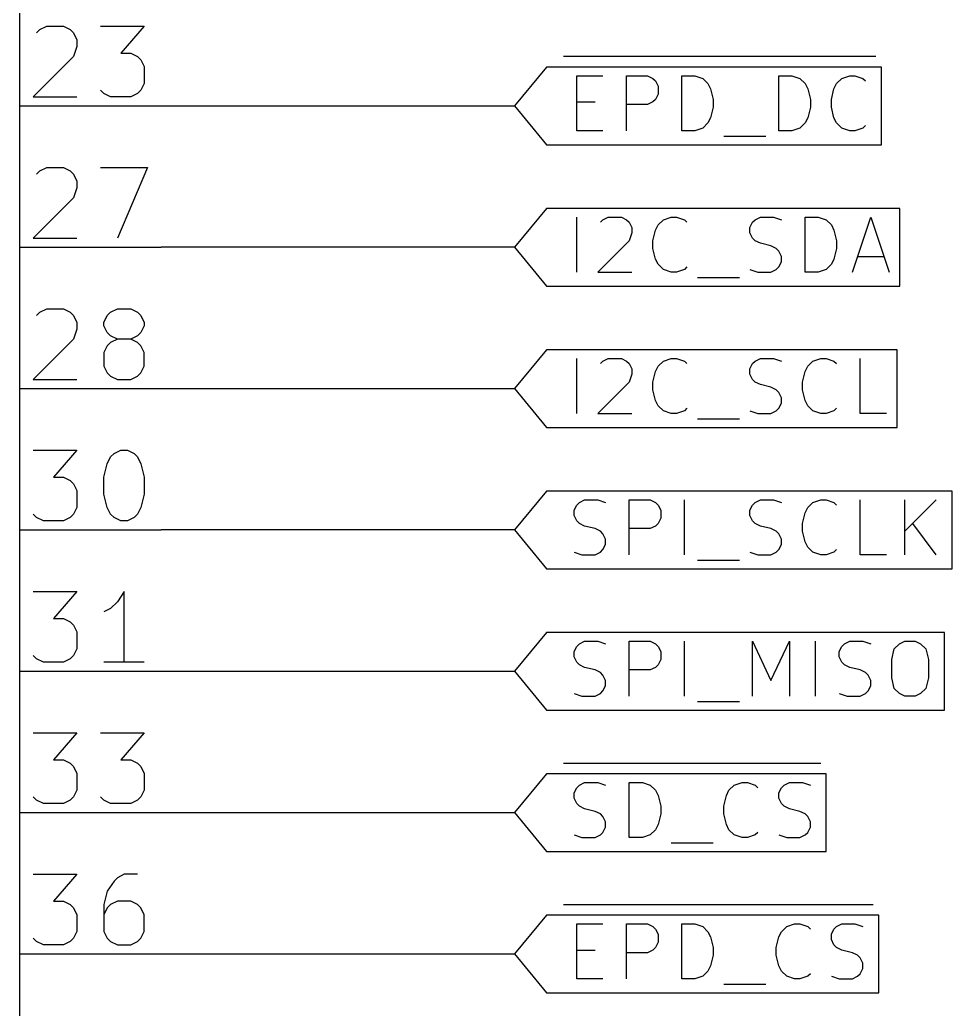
# Model space of a CAD drawing. Extents: x 0.4 to 16.1, y -11.3 to -0.4.
# Drawn here: x 7.75 to 8.41, y -9.439 to -8.739 of the extents above; entities that cross this region are included whole.
import ezdxf

# ---------------------------------------------------------------- set-up
doc = ezdxf.new("R2010")
doc.units = 0
doc.header["$MEASUREMENT"] = 0
for name, color, linetype in [('GREEN2', 3, 'CONTINUOUS'), ('LYELLOW', 51, 'CONTINUOUS'), ('RED2', 1, 'CONTINUOUS')]:
    doc.layers.add(name, color=color, linetype=linetype)

msp = doc.modelspace()

# ---------------------------------------------------------------- linework, layer by layer
at = {"layer": 'GREEN2', "linetype": 'CONTINUOUS'}
for p, q in [((7.85, -8.8), (8.1, -8.8)), ((8.1, -8.9), (7.85, -8.9)), ((7.85, -9), (8.1, -9)), ((8.1, -9.1), (7.85, -9.1)), ((7.85, -9.2), (8.1, -9.2)), ((7.85, -9.3), (8.1, -9.3)), ((7.85, -9.4), (8.1, -9.4))]:
    msp.add_line(p, q, dxfattribs=at)
at = {"layer": 'LYELLOW', "linetype": 'CONTINUOUS'}
msp.add_line((7.75, -10.5), (7.75, -7.2), dxfattribs=at)
at = {"layer": 'RED2', "linetype": 'CONTINUOUS'}
for p, q in [((7.75, -10.5), (7.75, -7.2)), ((7.75, -10.5), (7.75, -7.2)), ((7.7619, -8.74837), (7.76428, -8.746)), ((7.76428, -8.746), (7.76905, -8.74361)), ((7.76905, -8.74361), (7.78095, -8.74361)), ((7.78095, -8.74361), (7.78571, -8.746)), ((7.78571, -8.746), (7.78809, -8.74837)), ((7.78809, -8.74837), (7.79047, -8.75314)), ((7.80714, -8.74361), (7.83809, -8.74361)), ((7.83809, -8.74361), (7.82143, -8.76266)), ((7.79047, -8.75314), (7.79047, -8.7579)), ((7.79047, -8.7579), (7.78809, -8.76504)), ((7.82143, -8.76266), (7.82857, -8.76266)), ((7.82857, -8.76266), (7.83333, -8.76504)), ((7.78809, -8.76504), (7.75952, -8.79361)), ((7.83333, -8.76504), (7.83571, -8.76742)), ((7.83571, -8.76742), (7.83809, -8.77219)), ((8.1348, -8.7649), (8.17009, -8.7649)), ((8.17009, -8.7649), (8.20909, -8.7649)), ((8.20909, -8.7649), (8.24809, -8.7649)), ((8.24809, -8.7649), (8.2778, -8.7649)), ((8.2778, -8.7649), (8.3168, -8.7649)), ((8.3168, -8.7649), (8.3558, -8.7649)), ((7.83809, -8.77219), (7.83809, -8.78409)), ((8.12262, -8.7725), (8.1, -8.8)), ((8.35961, -8.7725), (8.12262, -8.7725)), ((8.35961, -8.8), (8.35961, -8.7725)), ((7.83809, -8.78409), (7.83571, -8.78885)), ((8.14409, -8.81764), (8.14409, -8.77864)), ((8.14409, -8.77864), (8.16266, -8.77864)), ((8.17937, -8.81764), (8.17937, -8.77864)), ((8.17937, -8.77864), (8.19423, -8.77864)), ((8.19423, -8.77864), (8.19794, -8.7805)), ((8.19794, -8.7805), (8.1998, -8.78235)), ((8.1998, -8.78235), (8.20166, -8.78607)), ((8.21837, -8.81764), (8.21837, -8.77864)), ((8.21837, -8.77864), (8.22766, -8.77864)), ((8.22766, -8.77864), (8.23323, -8.7805)), ((8.23323, -8.7805), (8.23694, -8.78421)), ((8.23694, -8.78421), (8.2388, -8.78793)), ((8.28709, -8.81764), (8.28709, -8.77864)), ((8.28709, -8.77864), (8.29637, -8.77864)), ((8.29637, -8.77864), (8.30194, -8.7805)), ((8.30194, -8.7805), (8.30566, -8.78421)), ((8.30566, -8.78421), (8.30752, -8.78793)), ((8.32609, -8.78793), (8.32794, -8.78421)), ((8.32794, -8.78421), (8.33166, -8.7805)), ((8.33166, -8.7805), (8.33723, -8.77864)), ((8.33723, -8.77864), (8.34094, -8.77864)), ((8.34094, -8.77864), (8.34652, -8.7805)), ((8.34652, -8.7805), (8.34837, -8.78235)), ((7.80952, -8.79123), (7.80714, -8.78885)), ((7.81428, -8.79361), (7.80952, -8.79123)), ((7.83333, -8.79123), (7.82857, -8.79361)), ((7.83571, -8.78885), (7.83333, -8.79123)), ((8.20166, -8.79164), (8.1998, -8.79535)), ((8.20166, -8.78607), (8.20166, -8.79164)), ((8.2388, -8.78793), (8.24066, -8.79535)), ((8.30752, -8.78793), (8.30937, -8.79535)), ((8.32423, -8.79535), (8.32609, -8.78793)), ((7.75952, -8.79361), (7.79047, -8.79361)), ((7.82857, -8.79361), (7.81428, -8.79361)), ((8.14409, -8.79721), (8.15709, -8.79721)), ((8.19794, -8.79721), (8.19423, -8.79907)), ((8.1998, -8.79535), (8.19794, -8.79721)), ((8.24066, -8.79535), (8.24066, -8.80093)), ((8.30937, -8.79535), (8.30937, -8.80093)), ((8.32423, -8.80093), (8.32423, -8.79535)), ((7.75, -8.8), (7.85, -8.8)), ((8.1, -8.8), (8.12262, -8.8275)), ((8.19423, -8.79907), (8.17937, -8.79907)), ((8.24066, -8.80093), (8.2388, -8.80835)), ((8.30937, -8.80093), (8.30752, -8.80835)), ((8.32609, -8.80835), (8.32423, -8.80093)), ((8.35961, -8.8275), (8.35961, -8.8)), ((8.23694, -8.81207), (8.23323, -8.81578)), ((8.2388, -8.80835), (8.23694, -8.81207)), ((8.30566, -8.81207), (8.30194, -8.81578)), ((8.30752, -8.80835), (8.30566, -8.81207)), ((8.32794, -8.81207), (8.32609, -8.80835)), ((8.33166, -8.81578), (8.32794, -8.81207)), ((8.16266, -8.81764), (8.14409, -8.81764)), ((8.22766, -8.81764), (8.21837, -8.81764)), ((8.23323, -8.81578), (8.22766, -8.81764)), ((8.29637, -8.81764), (8.28709, -8.81764)), ((8.30194, -8.81578), (8.29637, -8.81764)), ((8.33723, -8.81764), (8.33166, -8.81578)), ((8.34094, -8.81764), (8.33723, -8.81764)), ((8.34652, -8.81578), (8.34094, -8.81764)), ((8.34837, -8.81393), (8.34652, -8.81578)), ((8.24809, -8.82135), (8.2778, -8.82135)), ((8.12262, -8.8275), (8.35961, -8.8275)), ((7.7619, -8.84837), (7.76428, -8.846)), ((7.76428, -8.846), (7.76905, -8.84361)), ((7.76905, -8.84361), (7.78095, -8.84361)), ((7.78095, -8.84361), (7.78571, -8.846)), ((7.78571, -8.846), (7.78809, -8.84837)), ((7.80714, -8.84361), (7.84047, -8.84361)), ((7.84047, -8.84361), (7.81905, -8.89361)), ((7.78809, -8.84837), (7.79047, -8.85314)), ((7.79047, -8.85314), (7.79047, -8.8579)), ((7.79047, -8.8579), (7.78809, -8.86504)), ((7.78809, -8.86504), (7.75952, -8.89361)), ((8.12262, -8.8725), (8.1, -8.9)), ((8.37261, -8.8725), (8.12262, -8.8725)), ((8.37261, -8.9), (8.37261, -8.8725)), ((8.14409, -8.91764), (8.14409, -8.87864)), ((8.1608, -8.88235), (8.16266, -8.8805)), ((8.16266, -8.8805), (8.16637, -8.87864)), ((8.16637, -8.87864), (8.17566, -8.87864)), ((8.17566, -8.87864), (8.17937, -8.8805)), ((8.17937, -8.8805), (8.18123, -8.88235)), ((8.18123, -8.88235), (8.18309, -8.88607)), ((8.20166, -8.88421), (8.20537, -8.8805)), ((8.20537, -8.8805), (8.21094, -8.87864)), ((8.21094, -8.87864), (8.21466, -8.87864)), ((8.21466, -8.87864), (8.22023, -8.8805)), ((8.22023, -8.8805), (8.22209, -8.88235)), ((8.26666, -8.88607), (8.26852, -8.88235)), ((8.26852, -8.88235), (8.27037, -8.8805)), ((8.27037, -8.8805), (8.27409, -8.87864)), ((8.27409, -8.87864), (8.28337, -8.87864)), ((8.28337, -8.87864), (8.28894, -8.8805)), ((8.30566, -8.91764), (8.30566, -8.87864)), ((8.30566, -8.87864), (8.31494, -8.87864)), ((8.31494, -8.87864), (8.32052, -8.8805)), ((8.32052, -8.8805), (8.32423, -8.88421)), ((8.33909, -8.91764), (8.35209, -8.87864)), ((8.35209, -8.87864), (8.36509, -8.91764)), ((8.18309, -8.88978), (8.18123, -8.89535)), ((8.18309, -8.88607), (8.18309, -8.88978)), ((8.19794, -8.89535), (8.1998, -8.88793)), ((8.1998, -8.88793), (8.20166, -8.88421)), ((8.26666, -8.88978), (8.26666, -8.88607)), ((8.26852, -8.8935), (8.26666, -8.88978)), ((8.32423, -8.88421), (8.32609, -8.88793)), ((8.32609, -8.88793), (8.32794, -8.89535)), ((7.75952, -8.89361), (7.79047, -8.89361)), ((8.18123, -8.89535), (8.15894, -8.91764)), ((8.19794, -8.90093), (8.19794, -8.89535)), ((8.27037, -8.89535), (8.26852, -8.8935)), ((8.27409, -8.89721), (8.27037, -8.89535)), ((8.32794, -8.89535), (8.32794, -8.90093)), ((7.75, -8.9), (7.85, -8.9)), ((8.1, -8.9), (8.12262, -8.9275)), ((8.1998, -8.90835), (8.19794, -8.90093)), ((8.28152, -8.89907), (8.27409, -8.89721)), ((8.28523, -8.90093), (8.28152, -8.89907)), ((8.28709, -8.90278), (8.28523, -8.90093)), ((8.28894, -8.9065), (8.28709, -8.90278)), ((8.32794, -8.90093), (8.32609, -8.90835)), ((8.37261, -8.9275), (8.37261, -8.9)), ((8.20166, -8.91207), (8.1998, -8.90835)), ((8.28709, -8.91393), (8.28894, -8.91021)), ((8.28894, -8.91021), (8.28894, -8.9065)), ((8.32609, -8.90835), (8.32423, -8.91207)), ((8.3428, -8.9065), (8.36137, -8.9065)), ((8.15894, -8.91764), (8.18309, -8.91764)), ((8.20537, -8.91578), (8.20166, -8.91207)), ((8.21094, -8.91764), (8.20537, -8.91578)), ((8.21466, -8.91764), (8.21094, -8.91764)), ((8.22023, -8.91578), (8.21466, -8.91764)), ((8.22209, -8.91393), (8.22023, -8.91578)), ((8.26666, -8.91578), (8.27223, -8.91764)), ((8.27223, -8.91764), (8.28152, -8.91764)), ((8.28152, -8.91764), (8.28523, -8.91578)), ((8.28523, -8.91578), (8.28709, -8.91393)), ((8.31494, -8.91764), (8.30566, -8.91764)), ((8.32052, -8.91578), (8.31494, -8.91764)), ((8.32423, -8.91207), (8.32052, -8.91578)), ((8.22952, -8.92135), (8.25923, -8.92135)), ((8.12262, -8.9275), (8.37261, -8.9275)), ((7.76428, -8.946), (7.76905, -8.94361)), ((7.76905, -8.94361), (7.78095, -8.94361)), ((7.78095, -8.94361), (7.78571, -8.946)), ((7.81428, -8.946), (7.81905, -8.94361)), ((7.81905, -8.94361), (7.82857, -8.94361)), ((7.82857, -8.94361), (7.83333, -8.946)), ((7.7619, -8.94837), (7.76428, -8.946)), ((7.78571, -8.946), (7.78809, -8.94837)), ((7.78809, -8.94837), (7.79047, -8.95314)), ((7.80952, -8.95314), (7.8119, -8.94837)), ((7.8119, -8.94837), (7.81428, -8.946)), ((7.83333, -8.946), (7.83571, -8.94837)), ((7.83571, -8.94837), (7.83809, -8.95314)), ((7.79047, -8.9579), (7.78809, -8.96504)), ((7.79047, -8.95314), (7.79047, -8.9579)), ((7.80952, -8.95552), (7.80952, -8.95314)), ((7.8119, -8.96028), (7.80952, -8.95552)), ((7.83809, -8.95552), (7.83571, -8.96028)), ((7.83809, -8.95314), (7.83809, -8.95552)), ((7.78809, -8.96504), (7.75952, -8.99361)), ((7.81428, -8.96266), (7.8119, -8.96028)), ((7.81905, -8.96504), (7.81428, -8.96266)), ((7.81905, -8.96504), (7.81428, -8.96742)), ((7.82857, -8.96504), (7.81905, -8.96504)), ((7.83333, -8.96266), (7.82857, -8.96504)), ((7.83333, -8.96742), (7.82857, -8.96504)), ((7.83571, -8.96028), (7.83333, -8.96266)), ((7.8119, -8.9698), (7.80952, -8.97457)), ((7.81428, -8.96742), (7.8119, -8.9698)), ((7.83571, -8.9698), (7.83333, -8.96742)), ((7.83809, -8.97457), (7.83571, -8.9698)), ((8.12262, -8.9725), (8.1, -9)), ((8.37076, -8.9725), (8.12262, -8.9725)), ((8.37076, -9), (8.37076, -8.9725)), ((7.80952, -8.97457), (7.80952, -8.98409)), ((7.83809, -8.98409), (7.83809, -8.97457)), ((8.14409, -9.01764), (8.14409, -8.97864)), ((8.1608, -8.98235), (8.16266, -8.9805)), ((8.16266, -8.9805), (8.16637, -8.97864)), ((8.16637, -8.97864), (8.17566, -8.97864)), ((8.17566, -8.97864), (8.17937, -8.9805)), ((8.17937, -8.9805), (8.18123, -8.98235)), ((8.20166, -8.98421), (8.20537, -8.9805)), ((8.20537, -8.9805), (8.21094, -8.97864)), ((8.21094, -8.97864), (8.21466, -8.97864)), ((8.21466, -8.97864), (8.22023, -8.9805)), ((8.22023, -8.9805), (8.22209, -8.98235)), ((8.26852, -8.98235), (8.27037, -8.9805)), ((8.27037, -8.9805), (8.27409, -8.97864)), ((8.27409, -8.97864), (8.28337, -8.97864)), ((8.28337, -8.97864), (8.28894, -8.9805)), ((8.30752, -8.98421), (8.31123, -8.9805)), ((8.31123, -8.9805), (8.3168, -8.97864)), ((8.3168, -8.97864), (8.32052, -8.97864)), ((8.32052, -8.97864), (8.32609, -8.9805)), ((8.32609, -8.9805), (8.32794, -8.98235)), ((8.34466, -9.01764), (8.34466, -8.97864)), ((7.80952, -8.98409), (7.8119, -8.98885)), ((7.83571, -8.98885), (7.83809, -8.98409)), ((8.18123, -8.98235), (8.18309, -8.98607)), ((8.18309, -8.98607), (8.18309, -8.98978)), ((8.19794, -8.99535), (8.1998, -8.98793)), ((8.1998, -8.98793), (8.20166, -8.98421)), ((8.26666, -8.98607), (8.26852, -8.98235)), ((8.26666, -8.98978), (8.26666, -8.98607)), ((8.3038, -8.99535), (8.30566, -8.98793)), ((8.30566, -8.98793), (8.30752, -8.98421)), ((7.75952, -8.99361), (7.79047, -8.99361)), ((7.8119, -8.98885), (7.81428, -8.99123)), ((7.81428, -8.99123), (7.81905, -8.99361)), ((7.81905, -8.99361), (7.82857, -8.99361)), ((7.82857, -8.99361), (7.83333, -8.99123)), ((7.83333, -8.99123), (7.83571, -8.98885)), ((8.18309, -8.98978), (8.18123, -8.99535)), ((8.26852, -8.9935), (8.26666, -8.98978)), ((8.27037, -8.99535), (8.26852, -8.9935)), ((7.75, -9), (7.85, -9)), ((8.1, -9), (8.12262, -9.0275)), ((8.18123, -8.99535), (8.15894, -9.01764)), ((8.19794, -9.00093), (8.19794, -8.99535)), ((8.1998, -9.00835), (8.19794, -9.00093)), ((8.27409, -8.99721), (8.27037, -8.99535)), ((8.28152, -8.99907), (8.27409, -8.99721)), ((8.28523, -9.00093), (8.28152, -8.99907)), ((8.28709, -9.00278), (8.28523, -9.00093)), ((8.3038, -9.00093), (8.3038, -8.99535)), ((8.30566, -9.00835), (8.3038, -9.00093)), ((8.37076, -9.0275), (8.37076, -9)), ((8.20166, -9.01207), (8.1998, -9.00835)), ((8.28894, -9.0065), (8.28709, -9.00278)), ((8.28894, -9.01021), (8.28894, -9.0065)), ((8.30752, -9.01207), (8.30566, -9.00835)), ((8.20537, -9.01578), (8.20166, -9.01207)), ((8.21094, -9.01764), (8.20537, -9.01578)), ((8.22023, -9.01578), (8.21466, -9.01764)), ((8.22209, -9.01393), (8.22023, -9.01578)), ((8.26666, -9.01578), (8.27223, -9.01764)), ((8.28152, -9.01764), (8.28523, -9.01578)), ((8.28523, -9.01578), (8.28709, -9.01393)), ((8.28709, -9.01393), (8.28894, -9.01021)), ((8.31123, -9.01578), (8.30752, -9.01207)), ((8.3168, -9.01764), (8.31123, -9.01578)), ((8.32609, -9.01578), (8.32052, -9.01764)), ((8.32794, -9.01393), (8.32609, -9.01578)), ((8.15894, -9.01764), (8.18309, -9.01764)), ((8.21466, -9.01764), (8.21094, -9.01764)), ((8.22952, -9.02135), (8.25923, -9.02135)), ((8.27223, -9.01764), (8.28152, -9.01764)), ((8.32052, -9.01764), (8.3168, -9.01764)), ((8.36323, -9.01764), (8.34466, -9.01764)), ((8.12262, -9.0275), (8.37076, -9.0275)), ((7.75952, -9.04361), (7.79047, -9.04361)), ((7.79047, -9.04361), (7.77381, -9.06266)), ((7.81667, -9.046), (7.82143, -9.04361)), ((7.82143, -9.04361), (7.82619, -9.04361)), ((7.82619, -9.04361), (7.83095, -9.046)), ((7.8119, -9.05314), (7.81428, -9.04837)), ((7.81428, -9.04837), (7.81667, -9.046)), ((7.83095, -9.046), (7.83333, -9.04837)), ((7.83333, -9.04837), (7.83571, -9.05314)), ((7.80952, -9.06266), (7.8119, -9.05314)), ((7.83571, -9.05314), (7.83809, -9.06266)), ((7.77381, -9.06266), (7.78095, -9.06266)), ((7.78095, -9.06266), (7.78571, -9.06504)), ((7.80952, -9.07457), (7.80952, -9.06266)), ((7.83809, -9.06266), (7.83809, -9.07457)), ((7.78571, -9.06504), (7.78809, -9.06742)), ((7.78809, -9.06742), (7.79047, -9.07219)), ((7.79047, -9.07219), (7.79047, -9.08409)), ((7.8119, -9.08409), (7.80952, -9.07457)), ((7.83809, -9.07457), (7.83571, -9.08409)), ((8.12262, -9.0725), (8.1, -9.1)), ((8.40976, -9.0725), (8.12262, -9.0725)), ((8.14594, -9.0805), (8.14966, -9.07864)), ((8.14966, -9.07864), (8.15894, -9.07864)), ((8.15894, -9.07864), (8.16452, -9.0805)), ((8.18123, -9.11764), (8.18123, -9.07864)), ((8.18123, -9.07864), (8.19609, -9.07864)), ((8.19609, -9.07864), (8.1998, -9.0805)), ((8.22023, -9.11764), (8.22023, -9.07864)), ((8.27037, -9.0805), (8.27409, -9.07864)), ((8.27409, -9.07864), (8.28337, -9.07864)), ((8.28337, -9.07864), (8.28894, -9.0805)), ((8.31123, -9.0805), (8.3168, -9.07864)), ((8.3168, -9.07864), (8.32052, -9.07864)), ((8.32052, -9.07864), (8.32609, -9.0805)), ((8.34466, -9.11764), (8.34466, -9.07864)), ((8.37623, -9.11764), (8.37623, -9.07864)), ((8.39852, -9.07864), (8.37623, -9.10093)), ((8.40976, -9.1), (8.40976, -9.0725)), ((7.79047, -9.08409), (7.78809, -9.08885)), ((7.81428, -9.08885), (7.8119, -9.08409)), ((7.83571, -9.08409), (7.83333, -9.08885)), ((8.14223, -9.08607), (8.14409, -9.08235)), ((8.14409, -9.08235), (8.14594, -9.0805)), ((8.1998, -9.0805), (8.20166, -9.08235)), ((8.20166, -9.08235), (8.20352, -9.08607)), ((8.26666, -9.08607), (8.26852, -9.08235)), ((8.26852, -9.08235), (8.27037, -9.0805)), ((8.30566, -9.08793), (8.30752, -9.08421)), ((8.30752, -9.08421), (8.31123, -9.0805)), ((8.32609, -9.0805), (8.32794, -9.08235)), ((7.7619, -9.09123), (7.75952, -9.08885)), ((7.76667, -9.09361), (7.7619, -9.09123)), ((7.78571, -9.09123), (7.78095, -9.09361)), ((7.78809, -9.08885), (7.78571, -9.09123)), ((7.81667, -9.09123), (7.81428, -9.08885)), ((7.82143, -9.09361), (7.81667, -9.09123)), ((7.83095, -9.09123), (7.82619, -9.09361)), ((7.83333, -9.08885), (7.83095, -9.09123)), ((8.14223, -9.08978), (8.14223, -9.08607)), ((8.14409, -9.0935), (8.14223, -9.08978)), ((8.20352, -9.09164), (8.20166, -9.09535)), ((8.20352, -9.08607), (8.20352, -9.09164)), ((8.26666, -9.08978), (8.26666, -9.08607)), ((8.26852, -9.0935), (8.26666, -9.08978)), ((8.3038, -9.09535), (8.30566, -9.08793)), ((7.78095, -9.09361), (7.76667, -9.09361)), ((7.82619, -9.09361), (7.82143, -9.09361)), ((8.14594, -9.09535), (8.14409, -9.0935)), ((8.14966, -9.09721), (8.14594, -9.09535)), ((8.15709, -9.09907), (8.14966, -9.09721)), ((8.1608, -9.10093), (8.15709, -9.09907)), ((8.19609, -9.09907), (8.18123, -9.09907)), ((8.1998, -9.09721), (8.19609, -9.09907)), ((8.20166, -9.09535), (8.1998, -9.09721)), ((8.27037, -9.09535), (8.26852, -9.0935)), ((8.27409, -9.09721), (8.27037, -9.09535)), ((8.28152, -9.09907), (8.27409, -9.09721)), ((8.28523, -9.10093), (8.28152, -9.09907)), ((8.3038, -9.10093), (8.3038, -9.09535)), ((8.39852, -9.11764), (8.3818, -9.09535)), ((7.75, -9.1), (7.85, -9.1)), ((8.1, -9.1), (8.12262, -9.1275)), ((8.16266, -9.10278), (8.1608, -9.10093)), ((8.16452, -9.1065), (8.16266, -9.10278)), ((8.16452, -9.11021), (8.16452, -9.1065)), ((8.28709, -9.10278), (8.28523, -9.10093)), ((8.28894, -9.1065), (8.28709, -9.10278)), ((8.28894, -9.11021), (8.28894, -9.1065)), ((8.30566, -9.10835), (8.3038, -9.10093)), ((8.40976, -9.1275), (8.40976, -9.1)), ((8.1608, -9.11578), (8.16266, -9.11393)), ((8.16266, -9.11393), (8.16452, -9.11021)), ((8.28523, -9.11578), (8.28709, -9.11393)), ((8.28709, -9.11393), (8.28894, -9.11021)), ((8.30752, -9.11207), (8.30566, -9.10835)), ((8.31123, -9.11578), (8.30752, -9.11207)), ((8.32794, -9.11393), (8.32609, -9.11578)), ((8.14223, -9.11578), (8.1478, -9.11764)), ((8.1478, -9.11764), (8.15709, -9.11764)), ((8.15709, -9.11764), (8.1608, -9.11578)), ((8.26666, -9.11578), (8.27223, -9.11764)), ((8.27223, -9.11764), (8.28152, -9.11764)), ((8.28152, -9.11764), (8.28523, -9.11578)), ((8.3168, -9.11764), (8.31123, -9.11578)), ((8.32052, -9.11764), (8.3168, -9.11764)), ((8.32609, -9.11578), (8.32052, -9.11764)), ((8.36323, -9.11764), (8.34466, -9.11764)), ((8.12262, -9.1275), (8.40976, -9.1275)), ((8.22952, -9.12135), (8.25923, -9.12135)), ((7.75952, -9.14361), (7.79047, -9.14361)), ((7.79047, -9.14361), (7.77381, -9.16266)), ((7.82381, -9.14361), (7.81905, -9.15076)), ((7.82381, -9.19361), (7.82381, -9.14361)), ((7.81428, -9.15552), (7.80952, -9.1579)), ((7.81905, -9.15076), (7.81428, -9.15552)), ((7.77381, -9.16266), (7.78095, -9.16266)), ((7.78095, -9.16266), (7.78571, -9.16504)), ((7.78571, -9.16504), (7.78809, -9.16742)), ((7.78809, -9.16742), (7.79047, -9.17219)), ((7.79047, -9.17219), (7.79047, -9.18409)), ((8.12262, -9.1725), (8.1, -9.2)), ((8.40419, -9.1725), (8.12262, -9.1725)), ((8.40419, -9.2), (8.40419, -9.1725)), ((8.14223, -9.18607), (8.14409, -9.18235)), ((8.14409, -9.18235), (8.14594, -9.1805)), ((8.14594, -9.1805), (8.14966, -9.17864)), ((8.14966, -9.17864), (8.15894, -9.17864)), ((8.15894, -9.17864), (8.16452, -9.1805)), ((8.18123, -9.21764), (8.18123, -9.17864)), ((8.18123, -9.17864), (8.19609, -9.17864)), ((8.19609, -9.17864), (8.1998, -9.1805)), ((8.1998, -9.1805), (8.20166, -9.18235)), ((8.20166, -9.18235), (8.20352, -9.18607)), ((8.22023, -9.21764), (8.22023, -9.17864)), ((8.26852, -9.21764), (8.26852, -9.17864)), ((8.26852, -9.17864), (8.28152, -9.2065)), ((8.28152, -9.2065), (8.29452, -9.17864)), ((8.29452, -9.17864), (8.29452, -9.21764)), ((8.31309, -9.21764), (8.31309, -9.17864)), ((8.3298, -9.18607), (8.33166, -9.18235)), ((8.33166, -9.18235), (8.33352, -9.1805)), ((8.33352, -9.1805), (8.33723, -9.17864)), ((8.33723, -9.17864), (8.34652, -9.17864)), ((8.34652, -9.17864), (8.35209, -9.1805)), ((8.3688, -9.18421), (8.37252, -9.1805)), ((8.37252, -9.1805), (8.37623, -9.17864)), ((8.37623, -9.17864), (8.38366, -9.17864)), ((8.38366, -9.17864), (8.38737, -9.1805)), ((8.38737, -9.1805), (8.39109, -9.18421)), ((7.7619, -9.19123), (7.75952, -9.18885)), ((7.78809, -9.18885), (7.78571, -9.19123)), ((7.79047, -9.18409), (7.78809, -9.18885)), ((8.14223, -9.18978), (8.14223, -9.18607)), ((8.14409, -9.1935), (8.14223, -9.18978)), ((8.20352, -9.18607), (8.20352, -9.19164)), ((8.3298, -9.18978), (8.3298, -9.18607)), ((8.33166, -9.1935), (8.3298, -9.18978)), ((8.36694, -9.19164), (8.3688, -9.18421)), ((8.39109, -9.18421), (8.39294, -9.19164)), ((7.76667, -9.19361), (7.7619, -9.19123)), ((7.78095, -9.19361), (7.76667, -9.19361)), ((7.78571, -9.19123), (7.78095, -9.19361)), ((7.83809, -9.19361), (7.80952, -9.19361)), ((8.14594, -9.19535), (8.14409, -9.1935)), ((8.14966, -9.19721), (8.14594, -9.19535)), ((8.15709, -9.19907), (8.14966, -9.19721)), ((8.1998, -9.19721), (8.19609, -9.19907)), ((8.20166, -9.19535), (8.1998, -9.19721)), ((8.20352, -9.19164), (8.20166, -9.19535)), ((8.33352, -9.19535), (8.33166, -9.1935)), ((8.33723, -9.19721), (8.33352, -9.19535)), ((8.34466, -9.19907), (8.33723, -9.19721)), ((8.36694, -9.20464), (8.36694, -9.19164)), ((8.39294, -9.19164), (8.39294, -9.20464)), ((7.75, -9.2), (7.85, -9.2)), ((8.1, -9.2), (8.12262, -9.2275)), ((8.1608, -9.20093), (8.15709, -9.19907)), ((8.16266, -9.20278), (8.1608, -9.20093)), ((8.16452, -9.2065), (8.16266, -9.20278)), ((8.19609, -9.19907), (8.18123, -9.19907)), ((8.34837, -9.20093), (8.34466, -9.19907)), ((8.35023, -9.20278), (8.34837, -9.20093)), ((8.35209, -9.2065), (8.35023, -9.20278)), ((8.3688, -9.21207), (8.36694, -9.20464)), ((8.39294, -9.20464), (8.39109, -9.21207)), ((8.40419, -9.2275), (8.40419, -9.2)), ((8.16266, -9.21393), (8.16452, -9.21021)), ((8.16452, -9.21021), (8.16452, -9.2065)), ((8.35023, -9.21393), (8.35209, -9.21021)), ((8.35209, -9.21021), (8.35209, -9.2065)), ((8.14223, -9.21578), (8.1478, -9.21764)), ((8.1478, -9.21764), (8.15709, -9.21764)), ((8.15709, -9.21764), (8.1608, -9.21578)), ((8.1608, -9.21578), (8.16266, -9.21393)), ((8.3298, -9.21578), (8.33537, -9.21764)), ((8.33537, -9.21764), (8.34466, -9.21764)), ((8.34466, -9.21764), (8.34837, -9.21578)), ((8.34837, -9.21578), (8.35023, -9.21393)), ((8.37252, -9.21578), (8.3688, -9.21207)), ((8.37623, -9.21764), (8.37252, -9.21578)), ((8.38366, -9.21764), (8.37623, -9.21764)), ((8.38737, -9.21578), (8.38366, -9.21764)), ((8.39109, -9.21207), (8.38737, -9.21578)), ((8.22952, -9.22135), (8.25923, -9.22135)), ((8.12262, -9.2275), (8.40419, -9.2275)), ((7.75952, -9.24361), (7.79047, -9.24361)), ((7.79047, -9.24361), (7.77381, -9.26266)), ((7.80714, -9.24361), (7.83809, -9.24361)), ((7.83809, -9.24361), (7.82143, -9.26266)), ((7.77381, -9.26266), (7.78095, -9.26266)), ((7.78095, -9.26266), (7.78571, -9.26504)), ((7.78571, -9.26504), (7.78809, -9.26742)), ((7.78809, -9.26742), (7.79047, -9.27219)), ((7.82143, -9.26266), (7.82857, -9.26266)), ((7.82857, -9.26266), (7.83333, -9.26504)), ((7.83333, -9.26504), (7.83571, -9.26742)), ((7.83571, -9.26742), (7.83809, -9.27219)), ((8.1348, -9.2649), (8.17194, -9.2649)), ((8.17194, -9.2649), (8.21094, -9.2649)), ((8.21094, -9.2649), (8.24066, -9.2649)), ((8.24066, -9.2649), (8.27966, -9.2649)), ((8.27966, -9.2649), (8.3168, -9.2649)), ((7.79047, -9.27219), (7.79047, -9.28409)), ((7.83809, -9.27219), (7.83809, -9.28409)), ((8.12262, -9.2725), (8.1, -9.3)), ((8.32061, -9.2725), (8.12262, -9.2725)), ((8.32061, -9.3), (8.32061, -9.2725)), ((8.14409, -9.28235), (8.14594, -9.2805)), ((8.14594, -9.2805), (8.14966, -9.27864)), ((8.14966, -9.27864), (8.15894, -9.27864)), ((8.15894, -9.27864), (8.16452, -9.2805)), ((8.18123, -9.31764), (8.18123, -9.27864)), ((8.18123, -9.27864), (8.19052, -9.27864)), ((8.19052, -9.27864), (8.19609, -9.2805)), ((8.19609, -9.2805), (8.1998, -9.28421)), ((8.2518, -9.28421), (8.25552, -9.2805)), ((8.25552, -9.2805), (8.26109, -9.27864)), ((8.26109, -9.27864), (8.2648, -9.27864)), ((8.2648, -9.27864), (8.27037, -9.2805)), ((8.27037, -9.2805), (8.27223, -9.28235)), ((8.28894, -9.28235), (8.2908, -9.2805)), ((8.2908, -9.2805), (8.29452, -9.27864)), ((8.29452, -9.27864), (8.3038, -9.27864)), ((8.3038, -9.27864), (8.30937, -9.2805)), ((7.7619, -9.29123), (7.75952, -9.28885)), ((7.78809, -9.28885), (7.78571, -9.29123)), ((7.79047, -9.28409), (7.78809, -9.28885)), ((7.80952, -9.29123), (7.80714, -9.28885)), ((7.83571, -9.28885), (7.83333, -9.29123)), ((7.83809, -9.28409), (7.83571, -9.28885)), ((8.14223, -9.28607), (8.14409, -9.28235)), ((8.14223, -9.28978), (8.14223, -9.28607)), ((8.1998, -9.28421), (8.20166, -9.28793)), ((8.20166, -9.28793), (8.20352, -9.29535)), ((8.24809, -9.29535), (8.24994, -9.28793)), ((8.24994, -9.28793), (8.2518, -9.28421)), ((8.28709, -9.28607), (8.28894, -9.28235)), ((8.28709, -9.28978), (8.28709, -9.28607)), ((7.76667, -9.29361), (7.7619, -9.29123)), ((7.78095, -9.29361), (7.76667, -9.29361)), ((7.78571, -9.29123), (7.78095, -9.29361)), ((7.81428, -9.29361), (7.80952, -9.29123)), ((7.82857, -9.29361), (7.81428, -9.29361)), ((7.83333, -9.29123), (7.82857, -9.29361)), ((8.14409, -9.2935), (8.14223, -9.28978)), ((8.14594, -9.29535), (8.14409, -9.2935)), ((8.14966, -9.29721), (8.14594, -9.29535)), ((8.20352, -9.29535), (8.20352, -9.30093)), ((8.24809, -9.30093), (8.24809, -9.29535)), ((8.28894, -9.2935), (8.28709, -9.28978)), ((8.2908, -9.29535), (8.28894, -9.2935)), ((8.29452, -9.29721), (8.2908, -9.29535)), ((7.75, -9.3), (7.85, -9.3)), ((8.1, -9.3), (8.12262, -9.3275)), ((8.15709, -9.29907), (8.14966, -9.29721)), ((8.1608, -9.30093), (8.15709, -9.29907)), ((8.16266, -9.30278), (8.1608, -9.30093)), ((8.16452, -9.3065), (8.16266, -9.30278)), ((8.20352, -9.30093), (8.20166, -9.30835)), ((8.24994, -9.30835), (8.24809, -9.30093)), ((8.30194, -9.29907), (8.29452, -9.29721)), ((8.30566, -9.30093), (8.30194, -9.29907)), ((8.30752, -9.30278), (8.30566, -9.30093)), ((8.30937, -9.3065), (8.30752, -9.30278)), ((8.32061, -9.3275), (8.32061, -9.3)), ((8.16452, -9.31021), (8.16452, -9.3065)), ((8.20166, -9.30835), (8.1998, -9.31207)), ((8.2518, -9.31207), (8.24994, -9.30835)), ((8.30937, -9.31021), (8.30937, -9.3065)), ((8.14223, -9.31578), (8.1478, -9.31764)), ((8.15709, -9.31764), (8.1608, -9.31578)), ((8.1608, -9.31578), (8.16266, -9.31393)), ((8.16266, -9.31393), (8.16452, -9.31021)), ((8.19609, -9.31578), (8.19052, -9.31764)), ((8.1998, -9.31207), (8.19609, -9.31578)), ((8.25552, -9.31578), (8.2518, -9.31207)), ((8.26109, -9.31764), (8.25552, -9.31578)), ((8.27037, -9.31578), (8.2648, -9.31764)), ((8.27223, -9.31393), (8.27037, -9.31578)), ((8.28709, -9.31578), (8.29266, -9.31764)), ((8.30194, -9.31764), (8.30566, -9.31578)), ((8.30566, -9.31578), (8.30752, -9.31393)), ((8.30752, -9.31393), (8.30937, -9.31021)), ((8.1478, -9.31764), (8.15709, -9.31764)), ((8.19052, -9.31764), (8.18123, -9.31764)), ((8.21094, -9.32135), (8.24066, -9.32135)), ((8.2648, -9.31764), (8.26109, -9.31764)), ((8.29266, -9.31764), (8.30194, -9.31764)), ((8.12262, -9.3275), (8.32061, -9.3275)), ((7.75952, -9.34361), (7.79047, -9.34361)), ((7.79047, -9.34361), (7.77381, -9.36266)), ((7.82381, -9.34361), (7.81905, -9.346)), ((7.83333, -9.34361), (7.82381, -9.34361)), ((7.81667, -9.34837), (7.8119, -9.35552)), ((7.81905, -9.346), (7.81667, -9.34837)), ((7.8119, -9.35552), (7.80952, -9.36504)), ((7.77381, -9.36266), (7.78095, -9.36266)), ((7.78095, -9.36266), (7.78571, -9.36504)), ((7.78571, -9.36504), (7.78809, -9.36742)), ((7.80952, -9.36504), (7.80952, -9.38409)), ((7.81428, -9.36504), (7.8119, -9.36742)), ((7.81905, -9.36266), (7.81428, -9.36504)), ((7.82857, -9.36266), (7.81905, -9.36266)), ((7.83333, -9.36504), (7.82857, -9.36266)), ((7.83571, -9.36742), (7.83333, -9.36504)), ((8.1348, -9.3649), (8.17009, -9.3649)), ((8.17009, -9.3649), (8.20909, -9.3649)), ((8.20909, -9.3649), (8.24809, -9.3649)), ((8.24809, -9.3649), (8.2778, -9.3649)), ((8.2778, -9.3649), (8.3168, -9.3649)), ((8.3168, -9.3649), (8.35394, -9.3649)), ((7.78809, -9.36742), (7.79047, -9.37219)), ((7.79047, -9.37219), (7.79047, -9.38409)), ((7.8119, -9.36742), (7.80952, -9.37219)), ((7.83809, -9.37219), (7.83571, -9.36742)), ((7.83809, -9.38409), (7.83809, -9.37219)), ((8.12262, -9.3725), (8.1, -9.4)), ((8.35776, -9.3725), (8.12262, -9.3725)), ((8.35776, -9.4), (8.35776, -9.3725)), ((8.14409, -9.41764), (8.14409, -9.37864)), ((8.14409, -9.37864), (8.16266, -9.37864)), ((8.17937, -9.41764), (8.17937, -9.37864)), ((8.17937, -9.37864), (8.19423, -9.37864)), ((8.19423, -9.37864), (8.19794, -9.3805)), ((8.21837, -9.41764), (8.21837, -9.37864)), ((8.21837, -9.37864), (8.22766, -9.37864)), ((8.22766, -9.37864), (8.23323, -9.3805)), ((8.29266, -9.3805), (8.29823, -9.37864)), ((8.29823, -9.37864), (8.30194, -9.37864)), ((8.30194, -9.37864), (8.30752, -9.3805)), ((8.32794, -9.3805), (8.33166, -9.37864)), ((8.33166, -9.37864), (8.34094, -9.37864)), ((8.34094, -9.37864), (8.34652, -9.3805)), ((7.79047, -9.38409), (7.78809, -9.38885)), ((7.80952, -9.38409), (7.8119, -9.38885)), ((7.83571, -9.38885), (7.83809, -9.38409)), ((8.19794, -9.3805), (8.1998, -9.38235)), ((8.1998, -9.38235), (8.20166, -9.38607)), ((8.20166, -9.38607), (8.20166, -9.39164)), ((8.23323, -9.3805), (8.23694, -9.38421)), ((8.23694, -9.38421), (8.2388, -9.38793)), ((8.28709, -9.38793), (8.28894, -9.38421)), ((8.28894, -9.38421), (8.29266, -9.3805)), ((8.30752, -9.3805), (8.30937, -9.38235)), ((8.32423, -9.38607), (8.32609, -9.38235)), ((8.32423, -9.38978), (8.32423, -9.38607)), ((8.32609, -9.38235), (8.32794, -9.3805)), ((7.7619, -9.39123), (7.75952, -9.38885)), ((7.76667, -9.39361), (7.7619, -9.39123)), ((7.78095, -9.39361), (7.76667, -9.39361)), ((7.78571, -9.39123), (7.78095, -9.39361)), ((7.78809, -9.38885), (7.78571, -9.39123)), ((7.8119, -9.38885), (7.81428, -9.39123)), ((7.81428, -9.39123), (7.81905, -9.39361)), ((7.81905, -9.39361), (7.82857, -9.39361)), ((7.82857, -9.39361), (7.83333, -9.39123)), ((7.83333, -9.39123), (7.83571, -9.38885)), ((8.20166, -9.39164), (8.1998, -9.39535)), ((8.2388, -9.38793), (8.24066, -9.39535)), ((8.28523, -9.39535), (8.28709, -9.38793)), ((8.32609, -9.3935), (8.32423, -9.38978)), ((8.32794, -9.39535), (8.32609, -9.3935)), ((7.75, -9.4), (7.85, -9.4)), ((8.1, -9.4), (8.12262, -9.4275)), ((8.14409, -9.39721), (8.15709, -9.39721)), ((8.19423, -9.39907), (8.17937, -9.39907)), ((8.19794, -9.39721), (8.19423, -9.39907)), ((8.1998, -9.39535), (8.19794, -9.39721)), ((8.24066, -9.40093), (8.2388, -9.40835)), ((8.24066, -9.39535), (8.24066, -9.40093)), ((8.28523, -9.40093), (8.28523, -9.39535)), ((8.28709, -9.40835), (8.28523, -9.40093)), ((8.33166, -9.39721), (8.32794, -9.39535)), ((8.33909, -9.39907), (8.33166, -9.39721)), ((8.3428, -9.40093), (8.33909, -9.39907)), ((8.34466, -9.40278), (8.3428, -9.40093)), ((8.35776, -9.4275), (8.35776, -9.4)), ((8.34652, -9.4065), (8.34466, -9.40278)), ((8.34652, -9.41021), (8.34652, -9.4065)), ((8.23694, -9.41207), (8.23323, -9.41578)), ((8.2388, -9.40835), (8.23694, -9.41207)), ((8.28894, -9.41207), (8.28709, -9.40835)), ((8.29266, -9.41578), (8.28894, -9.41207)), ((8.30937, -9.41393), (8.30752, -9.41578)), ((8.3428, -9.41578), (8.34466, -9.41393)), ((8.34466, -9.41393), (8.34652, -9.41021)), ((8.16266, -9.41764), (8.14409, -9.41764)), ((8.22766, -9.41764), (8.21837, -9.41764)), ((8.23323, -9.41578), (8.22766, -9.41764)), ((8.24809, -9.42135), (8.2778, -9.42135)), ((8.29823, -9.41764), (8.29266, -9.41578)), ((8.30194, -9.41764), (8.29823, -9.41764)), ((8.30752, -9.41578), (8.30194, -9.41764)), ((8.32423, -9.41578), (8.3298, -9.41764)), ((8.3298, -9.41764), (8.33909, -9.41764)), ((8.33909, -9.41764), (8.3428, -9.41578)), ((8.12262, -9.4275), (8.35776, -9.4275))]:
    msp.add_line(p, q, dxfattribs=at)

doc.saveas('drawing.dxf')
